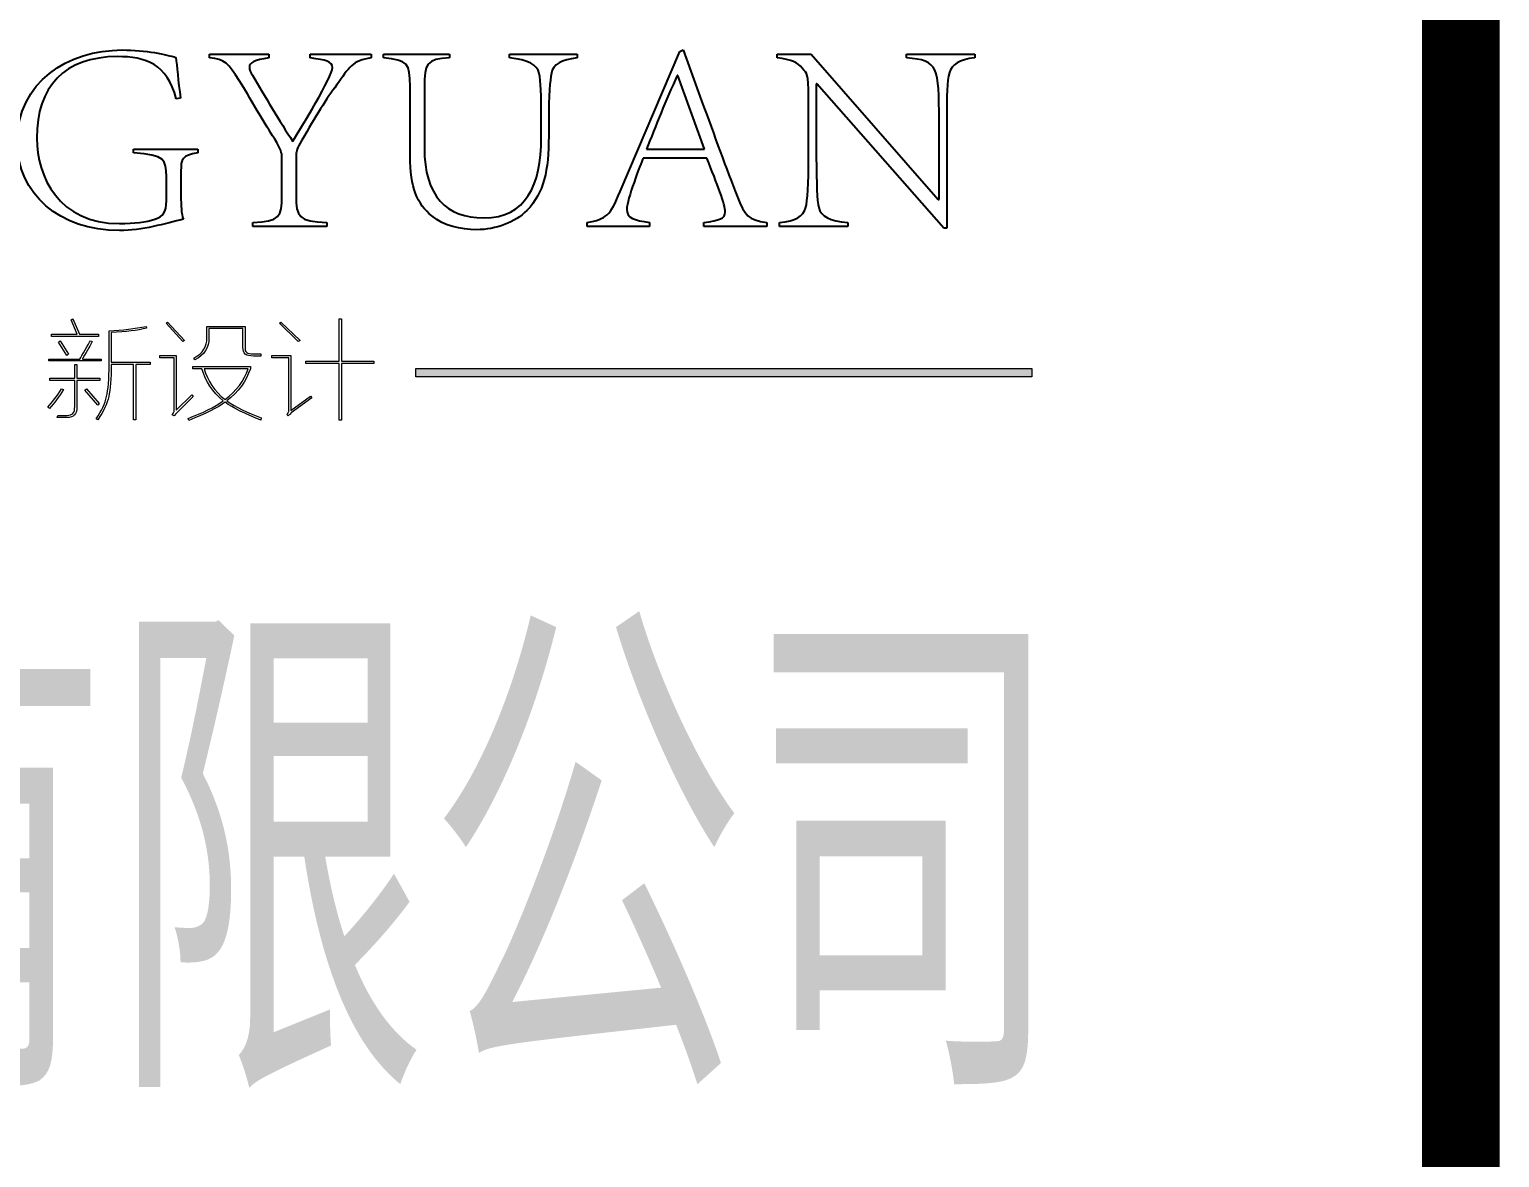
# Model space of a CAD drawing. Extents: x -191212 to 1245715665, y -234495 to 250873.
# Drawn here: x 210097 to 211988, y 196766 to 198217 of the extents above; entities that cross this region are included whole.
import ezdxf

# ---------------------------------------------------------------- set-up
doc = ezdxf.new("R2010")
doc.units = 0
doc.header["$LTSCALE"] = 500
doc.layers.get('0').update_dxf_attribs({"linetype": 'CONTINUOUS'})
doc.layers.add('TWT_TITLE', color=7, linetype='CONTINUOUS')
doc.layers.add('图层 1', color=7, linetype='CONTINUOUS')
doc.styles.add('-黑体', font='simhei.ttf', dxfattribs={"width": 0.8})

# ---------------------------------------------------------------- blocks, each defined once
blk = doc.blocks.new('vdab')
blk.add_hatch(color=256).paths.add_polyline_path([(578902.6, -399769.4), (580487.7, -399769.4), (580487.7, -399790.9), (578902.6, -399790.9)])
at = {"lineweight": 9}
for p, q in [((578015.7, -399644), (578020.2, -399641.8)), ((578031.4, -399681.1), (578015.7, -399644)), ((578020.2, -399641.8), (578037, -399681.1)), ((578260.2, -399653), (578263.6, -399649.7)), ((578263.6, -399649.7), (578307.3, -399696.8)), ((578551.8, -399653), (578555.2, -399649.7)), ((578555.2, -399649.7), (578604.5, -399696.8)), ((578705.5, -399641.8), (578711.1, -399641.8)), ((578705.5, -399750.6), (578705.5, -399641.8)), ((578711.1, -399641.8), (578711.1, -399750.6)), ((577965.3, -399686.7), (577965.3, -399681.1)), ((577965.3, -399681.1), (578031.4, -399681.1)), ((578086.4, -399686.7), (577965.3, -399686.7)), ((578037, -399681.1), (578086.4, -399681.1)), ((578086.4, -399681.1), (578086.4, -399686.7)), ((578302.8, -399700.1), (578260.2, -399653)), ((578600, -399700.1), (578551.8, -399653)), ((577983.2, -399701.2), (577987.7, -399697.9)), ((578004.5, -399736), (577983.2, -399701.2)), ((577987.7, -399697.9), (578009, -399732.7)), ((578307.3, -399696.8), (578302.8, -399700.1)), ((578604.5, -399696.8), (578600, -399700.1)), ((578009, -399732.7), (578004.5, -399736)), ((578619.1, -399756.2), (578619.1, -399750.6)), ((578619.1, -399750.6), (578705.5, -399750.6)), ((578705.5, -399756.2), (578619.1, -399756.2)), ((578705.5, -399902), (578705.5, -399756.2)), ((578711.1, -399750.6), (578794.1, -399750.6)), ((578794.1, -399756.2), (578711.1, -399756.2)), ((578711.1, -399756.2), (578711.1, -399902)), ((578794.1, -399750.6), (578794.1, -399756.2)), ((578050.5, -399824.6), (578055, -399821.3)), ((578084.1, -399863.9), (578050.5, -399824.6)), ((578055, -399821.3), (578087.5, -399859.4)), ((578087.5, -399859.4), (578084.1, -399863.9)), ((578711.1, -399902), (578705.5, -399902))]:
    blk.add_line(p, q, dxfattribs=at)
at = {"lineweight": 0}
for p, q in [((578902.6, -399769.4), (580487.7, -399769.4)), ((578902.6, -399790.9), (578902.6, -399769.4)), ((580487.7, -399790.9), (578902.6, -399790.9))]:
    blk.add_line(p, q, dxfattribs=at)
blk.add_lwpolyline([(573172.1, -388465.1), (581591, -388465.1), (581591, -468465.1), (573172.1, -468465.1)], close=True)
for points, knots in [([(578304.4, -399385.2), (578258.4, -399396.5), (578198.2, -399414.3), (578140.2, -399414.3), (577985.9, -399414.3), (577876.9, -399320.8), (577876.9, -399186.3), (577876.9, -399031.3), (578007.8, -398949.9), (578147.3, -398949.9), (578207.5, -398949.9), (578261.2, -398961.9), (578285.3, -398969)], [3, 3, 3, 3, 4, 4, 4, 5, 5, 5, 6, 6, 6, 7, 7, 7, 7]), ([(578286, -399075.2), (578262.7, -398986), (578207.5, -398966.9), (578134.5, -398966.9), (577998.6, -398966.9), (577927.1, -399045.5), (577927.1, -399176.4), (577927.1, -399275.5), (577983.8, -399396.5), (578140.2, -399396.5), (578177.7, -399396.5), (578209.6, -399392.3), (578230.8, -399385.2)], [9, 9, 9, 9, 10, 10, 10, 11, 11, 11, 12, 12, 12, 13, 13, 13, 13]), ([(578524.5, -398970.4), (578487, -398975.4), (578474.2, -398982.4), (578474.2, -398994.5), (578474.2, -399000.2), (578477, -399007.3), (578482, -399015)], [8, 8, 8, 8, 9, 9, 9, 10, 10, 10, 10]), ([(578586, -399184.9), (578607.3, -399150.2), (578688, -399017.1), (578688, -398995.2), (578688, -398980.3), (578671.7, -398975.4), (578630.7, -398970.4)], [11, 11, 11, 11, 12, 12, 12, 13, 13, 13, 13]), ([(578924.4, -399201.2), (578924.4, -399326.5), (578981.7, -399381.7), (579077.2, -399381.7), (579186.3, -399381.7), (579224.5, -399298.2), (579225.2, -399175)], [11, 11, 11, 11, 12, 12, 12, 13, 13, 13, 13]), ([(579487.7, -399228.1), (579480.6, -399241.5), (579445.3, -399337.1), (579445.3, -399359), (579445.3, -399383.1), (579464.3, -399387.3), (579504, -399393.7)], [3, 3, 3, 3, 4, 4, 4, 5, 5, 5, 5]), ([(579643.5, -399393.7), (579683.8, -399388.1), (579698.6, -399383.8), (579698.6, -399366.8), (579698.6, -399348.4), (579677.4, -399293.2), (579651.2, -399228.1)], [0, 0, 0, 0, 1, 1, 1, 2, 2, 2, 2]), ([(579188.4, -399362.6), (579157.2, -399393.7), (579108.4, -399412.1), (579058.9, -399412.1), (579017.1, -399412.1), (578976, -399402.9), (578943.5, -399376.7)], [1, 1, 1, 1, 2, 2, 2, 3, 3, 3, 3])]:
    blk.add_open_spline(points, degree=3, knots=knots)
for points in [[(578371.6, -398970.4), (578371.6, -398970.4), (578371.6, -398960.5), (578371.6, -398960.5)], [(578371.6, -398960.5), (578371.6, -398960.5), (578524.5, -398960.5), (578524.5, -398960.5)], [(578524.5, -398960.5), (578524.5, -398960.5), (578524.5, -398970.4), (578524.5, -398970.4)], [(578630.7, -398970.4), (578630.7, -398970.4), (578630.7, -398960.5), (578630.7, -398960.5)], [(578630.7, -398960.5), (578630.7, -398960.5), (578787.8, -398960.5), (578787.8, -398960.5)], [(578787.8, -398960.5), (578787.8, -398960.5), (578787.8, -398970.4), (578787.8, -398970.4)], [(578818.9, -398970.4), (578818.9, -398970.4), (578818.9, -398960.5), (578818.9, -398960.5)], [(578818.9, -398960.5), (578818.9, -398960.5), (578989.5, -398960.5), (578989.5, -398960.5)], [(578989.5, -398960.5), (578989.5, -398960.5), (578989.5, -398970.4), (578989.5, -398970.4)], [(579143.1, -398970.4), (579143.1, -398970.4), (579143.1, -398960.5), (579143.1, -398960.5)], [(579143.1, -398960.5), (579143.1, -398960.5), (579317.2, -398960.5), (579317.2, -398960.5)], [(579317.2, -398960.5), (579317.2, -398960.5), (579317.2, -398970.4), (579317.2, -398970.4)], [(579428.2, -399313.7), (579428.2, -399313.7), (579581.9, -398953.4), (579581.9, -398953.4)], [(579581.9, -398953.4), (579581.9, -398953.4), (579590.4, -398949.9), (579590.4, -398949.9)], [(579590.4, -398949.9), (579590.4, -398949.9), (579637.8, -399080.8), (579637.8, -399080.8)], [(579832.4, -398970.4), (579832.4, -398970.4), (579832.4, -398960.5), (579832.4, -398960.5)], [(579832.4, -398960.5), (579832.4, -398960.5), (579919.4, -398960.5), (579919.4, -398960.5)], [(579919.4, -398960.5), (579919.4, -398960.5), (580246.4, -399334.3), (580246.4, -399334.3)], [(580165.1, -398970.4), (580165.1, -398970.4), (580165.1, -398960.5), (580165.1, -398960.5)], [(580165.1, -398960.5), (580165.1, -398960.5), (580340.6, -398960.5), (580340.6, -398960.5)], [(580340.6, -398960.5), (580340.6, -398960.5), (580340.6, -398970.4), (580340.6, -398970.4)], [(578285.3, -398969), (578287.4, -398989.5), (578291, -399029.9), (578297.3, -399073.7)], [(578448, -399028.5), (578419.7, -398985.3), (578411.2, -398972.5), (578371.6, -398970.4)], [(578787.8, -398970.4), (578739, -398976.1), (578730.5, -398995.9), (578698.6, -399040.5)], [(578887.5, -399044), (578887.5, -398983.1), (578881.9, -398976.1), (578818.9, -398970.4)], [(578989.5, -398970.4), (578929.3, -398971.8), (578924.4, -398987.4), (578924.4, -399044)], [(579219.5, -399010.1), (579214.6, -398987.4), (579192.6, -398975.4), (579143.1, -398970.4)], [(579317.2, -398970.4), (579278.3, -398974.7), (579254.9, -398987.4), (579251.4, -399009.4)], [(579896.8, -398996.6), (579884.7, -398982.4), (579869.9, -398974.7), (579832.4, -398970.4)], [(579913.1, -399071.6), (579913.1, -399008.6), (579909.5, -399012.2), (579896.8, -398996.6)], [(580248.6, -399132.5), (580248.6, -398994.5), (580247.9, -398976.1), (580165.1, -398970.4)], [(580340.6, -398970.4), (580299.6, -398974), (580281.9, -398987.4), (580275.5, -399007.9)], [(578538.6, -399177.8), (578514.6, -399141.7), (578487.7, -399092.9), (578448, -399028.5)], [(578482, -399015), (578512.5, -399066), (578552.8, -399134.7), (578586, -399184.9)], [(578698.6, -399040.5), (578673.1, -399073.7), (578644.1, -399121.9), (578609.4, -399182.1)], [(578887.5, -399223.1), (578887.5, -399223.1), (578887.5, -399044), (578887.5, -399044)], [(578924.4, -399044), (578924.4, -399044), (578924.4, -399201.2), (578924.4, -399201.2)], [(579225.2, -399137.5), (579225.2, -399060.3), (579224.5, -399031.3), (579219.5, -399010.1)], [(579251.4, -399009.4), (579247.9, -399031.3), (579244.3, -399059.6), (579244.3, -399137.5)], [(579574.8, -399015.7), (579546.5, -399078.7), (579518.8, -399146), (579496.2, -399205.4)], [(579576.2, -399015.7), (579576.2, -399015.7), (579574.8, -399015.7), (579574.8, -399015.7)], [(579644.9, -399205.4), (579644.9, -399205.4), (579576.2, -399015.7), (579576.2, -399015.7)], [(579934.3, -399036.9), (579934.3, -399036.9), (579932.9, -399036.9), (579932.9, -399036.9)], [(579932.9, -399036.9), (579932.9, -399036.9), (579932.9, -399225.3), (579932.9, -399225.3)], [(580260.6, -399408.6), (580260.6, -399408.6), (579934.3, -399036.9), (579934.3, -399036.9)], [(580275.5, -399007.9), (580269.1, -399029.9), (580268.4, -399066), (580268.4, -399132.5)], [(578297.3, -399073.7), (578297.3, -399073.7), (578286, -399075.2), (578286, -399075.2)], [(579637.8, -399080.8), (579670.3, -399169.3), (579702.2, -399257.8), (579729.1, -399325.8)], [(579913.1, -399225.3), (579913.1, -399225.3), (579913.1, -399071.6), (579913.1, -399071.6)], [(579225.2, -399175), (579225.2, -399175), (579225.2, -399137.5), (579225.2, -399137.5)], [(579244.3, -399137.5), (579244.3, -399137.5), (579244.3, -399171.4), (579244.3, -399171.4)], [(580248.6, -399334.3), (580248.6, -399334.3), (580248.6, -399132.5), (580248.6, -399132.5)], [(580268.4, -399132.5), (580268.4, -399132.5), (580268.4, -399408.6), (580268.4, -399408.6)], [(578557.8, -399223.1), (578557.8, -399215.3), (578556.3, -399207.6), (578538.6, -399177.8)], [(578609.4, -399182.1), (578596, -399203.3), (578595.3, -399211.1), (578594.6, -399218.2)], [(579244.3, -399171.4), (579244.3, -399259.9), (579232.3, -399317.3), (579188.4, -399362.6)], [(578176.3, -399214.6), (578176.3, -399214.6), (578176.3, -399204.7), (578176.3, -399204.7)], [(578176.3, -399204.7), (578176.3, -399204.7), (578341.9, -399204.7), (578341.9, -399204.7)], [(578260.6, -399275.5), (578260.6, -399232.3), (578257, -399220.3), (578176.3, -399214.6)], [(578341.9, -399214.6), (578300.2, -399221), (578298.1, -399230.2), (578298.1, -399261.4)], [(578341.9, -399204.7), (578341.9, -399204.7), (578341.9, -399214.6), (578341.9, -399214.6)], [(578557.8, -399325.1), (578557.8, -399325.1), (578557.8, -399223.1), (578557.8, -399223.1)], [(578594.6, -399218.2), (578594.6, -399218.2), (578594.6, -399325.1), (578594.6, -399325.1)], [(578943.5, -399376.7), (578906.6, -399347), (578887.5, -399303.1), (578887.5, -399223.1)], [(579651.2, -399228.1), (579651.2, -399228.1), (579487.7, -399228.1), (579487.7, -399228.1)], [(579496.2, -399205.4), (579496.2, -399205.4), (579644.9, -399205.4), (579644.9, -399205.4)], [(579905.3, -399356.9), (579910.9, -399335.7), (579913.1, -399296.7), (579913.1, -399225.3)], [(579932.9, -399225.3), (579933.6, -399296.7), (579934.3, -399335.7), (579939.2, -399355.5)], [(578298.1, -399261.4), (578298.1, -399261.4), (578298.1, -399325.1), (578298.1, -399325.1)], [(578260.6, -399337.1), (578260.6, -399337.1), (578260.6, -399275.5), (578260.6, -399275.5)], [(578230.8, -399385.2), (578252, -399378.2), (578260.6, -399368.2), (578260.6, -399337.1)], [(578298.1, -399325.1), (578298.1, -399349.8), (578298.8, -399371.1), (578304.4, -399385.2)], [(578482.7, -399393.7), (578552.1, -399390.9), (578557.8, -399378.8), (578557.8, -399325.1)], [(578594.6, -399325.1), (578594.6, -399378.8), (578600.2, -399390.9), (578673.8, -399393.7)], [(579343.3, -399393.7), (579392.9, -399383.8), (579402.1, -399377.5), (579428.2, -399313.7)], [(579729.1, -399325.8), (579750.3, -399378.2), (579756, -399385.9), (579805.5, -399393.7)], [(580246.4, -399334.3), (580246.4, -399334.3), (580248.6, -399334.3), (580248.6, -399334.3)], [(579838, -399393.7), (579879.8, -399390.9), (579899.6, -399376.7), (579905.3, -399356.9)], [(579939.2, -399355.5), (579945.6, -399377.5), (579966.8, -399390.2), (580014.3, -399393.7)], [(578482.7, -399403.6), (578482.7, -399403.6), (578482.7, -399393.7), (578482.7, -399393.7)], [(578673.8, -399403.6), (578673.8, -399403.6), (578482.7, -399403.6), (578482.7, -399403.6)], [(578673.8, -399393.7), (578673.8, -399393.7), (578673.8, -399403.6), (578673.8, -399403.6)], [(579343.3, -399403.6), (579343.3, -399403.6), (579343.3, -399393.7), (579343.3, -399393.7)], [(579504, -399403.6), (579504, -399403.6), (579343.3, -399403.6), (579343.3, -399403.6)], [(579504, -399393.7), (579504, -399393.7), (579504, -399403.6), (579504, -399403.6)], [(579643.5, -399403.6), (579643.5, -399403.6), (579643.5, -399393.7), (579643.5, -399393.7)], [(579805.5, -399403.6), (579805.5, -399403.6), (579643.5, -399403.6), (579643.5, -399403.6)], [(579805.5, -399393.7), (579805.5, -399393.7), (579805.5, -399403.6), (579805.5, -399403.6)], [(579838, -399403.6), (579838, -399403.6), (579838, -399393.7), (579838, -399393.7)], [(580014.3, -399403.6), (580014.3, -399403.6), (579838, -399403.6), (579838, -399403.6)], [(580014.3, -399393.7), (580014.3, -399393.7), (580014.3, -399403.6), (580014.3, -399403.6)], [(580268.4, -399408.6), (580268.4, -399408.6), (580260.6, -399408.6), (580260.6, -399408.6)]]:
    blk.add_open_spline(points, degree=3)
at = {"lineweight": 9}
for points in [[(578113.3, -399672.1), (578147.7, -399670.6), (578179.5, -399666.9), (578208.6, -399660.9)], [(578113.3, -399758.5), (578113.3, -399758.5), (578113.3, -399672.1), (578113.3, -399672.1)], [(578209.7, -399665.4), (578186.6, -399671.4), (578156.3, -399675.1), (578118.9, -399676.6)], [(578118.9, -399676.6), (578118.9, -399676.6), (578118.9, -399752.8), (578118.9, -399752.8)], [(578208.6, -399660.9), (578208.6, -399660.9), (578209.7, -399665.4), (578209.7, -399665.4)], [(578364.5, -399660.9), (578364.5, -399660.9), (578463.2, -399660.9), (578463.2, -399660.9)], [(578364.5, -399691.2), (578364.5, -399691.2), (578364.5, -399660.9), (578364.5, -399660.9)], [(578457.6, -399666.5), (578457.6, -399666.5), (578370.1, -399666.5), (578370.1, -399666.5)], [(578370.1, -399666.5), (578370.1, -399666.5), (578370.1, -399691.2), (578370.1, -399691.2)], [(578457.6, -399714.7), (578457.6, -399714.7), (578457.6, -399666.5), (578457.6, -399666.5)], [(578463.2, -399660.9), (578463.2, -399660.9), (578463.2, -399714.7), (578463.2, -399714.7)], [(578038.2, -399745), (578040.4, -399740.5), (578044.9, -399732.7), (578051.6, -399721.4)], [(578069.6, -399700.1), (578065.8, -399707.6), (578057.9, -399721.8), (578046, -399742.7)], [(578051.6, -399721.4), (578058.3, -399709.5), (578062.8, -399701.6), (578065.1, -399697.9)], [(578065.1, -399697.9), (578065.1, -399697.9), (578069.6, -399700.1), (578069.6, -399700.1)], [(578330.9, -399742.7), (578354.8, -399729.3), (578366, -399712.1), (578364.5, -399691.2)], [(578370.1, -399691.2), (578370.9, -399714.3), (578358.9, -399733.1), (578334.2, -399747.3)], [(578484.5, -399737.1), (578465.8, -399737.9), (578456.9, -399730.4), (578457.6, -399714.7)], [(578463.2, -399714.7), (578461.7, -399726.7), (578468.8, -399732.3), (578484.5, -399731.5)], [(577958.5, -399745), (577958.5, -399745), (578038.2, -399745), (578038.2, -399745)], [(577958.5, -399749.5), (577958.5, -399749.5), (577958.5, -399745), (577958.5, -399745)], [(578093.1, -399749.5), (578093.1, -399749.5), (577958.5, -399749.5), (577958.5, -399749.5)], [(578024.7, -399794.3), (578024.7, -399794.3), (578024.7, -399758.5), (578024.7, -399758.5)], [(578024.7, -399758.5), (578024.7, -399758.5), (578030.3, -399758.5), (578030.3, -399758.5)], [(578030.3, -399758.5), (578030.3, -399758.5), (578030.3, -399794.3), (578030.3, -399794.3)], [(578046, -399742.7), (578045.3, -399743.5), (578044.9, -399744.3), (578044.9, -399745)], [(578044.9, -399745), (578044.9, -399745), (578093.1, -399745), (578093.1, -399745)], [(578093.1, -399745), (578093.1, -399745), (578093.1, -399749.5), (578093.1, -399749.5)], [(578106.6, -399841.4), (578111, -399824.3), (578113.3, -399796.6), (578113.3, -399758.5)], [(578118.9, -399758.5), (578118.9, -399795.8), (578116.7, -399823.5), (578112.2, -399841.4)], [(578118.9, -399752.8), (578118.9, -399752.8), (578218.7, -399752.8), (578218.7, -399752.8)], [(578176.1, -399758.5), (578176.1, -399758.5), (578118.9, -399758.5), (578118.9, -399758.5)], [(578176.1, -399900.9), (578176.1, -399900.9), (578176.1, -399758.5), (578176.1, -399758.5)], [(578218.7, -399758.5), (578218.7, -399758.5), (578181.7, -399758.5), (578181.7, -399758.5)], [(578181.7, -399758.5), (578181.7, -399758.5), (578181.7, -399900.9), (578181.7, -399900.9)], [(578218.7, -399752.8), (578218.7, -399752.8), (578218.7, -399758.5), (578218.7, -399758.5)], [(578243.4, -399741.6), (578243.4, -399741.6), (578243.4, -399736), (578243.4, -399736)], [(578243.4, -399736), (578243.4, -399736), (578286, -399736), (578286, -399736)], [(578280.4, -399741.6), (578280.4, -399741.6), (578243.4, -399741.6), (578243.4, -399741.6)], [(578280.4, -399879.6), (578280.4, -399879.6), (578280.4, -399741.6), (578280.4, -399741.6)], [(578286, -399736), (578286, -399736), (578286, -399876.2), (578286, -399876.2)], [(578334.2, -399747.3), (578334.2, -399747.3), (578330.9, -399742.7), (578330.9, -399742.7)], [(578484.5, -399731.5), (578484.5, -399731.5), (578503.6, -399731.5), (578503.6, -399731.5)], [(578503.6, -399737.1), (578503.6, -399737.1), (578484.5, -399737.1), (578484.5, -399737.1)], [(578503.6, -399731.5), (578503.6, -399731.5), (578503.6, -399737.1), (578503.6, -399737.1)], [(578531.6, -399736), (578531.6, -399736), (578581, -399736), (578581, -399736)], [(578531.6, -399741.6), (578531.6, -399741.6), (578531.6, -399736), (578531.6, -399736)], [(578575.4, -399741.6), (578575.4, -399741.6), (578531.6, -399741.6), (578531.6, -399741.6)], [(578575.4, -399879.6), (578575.4, -399879.6), (578575.4, -399741.6), (578575.4, -399741.6)], [(578581, -399736), (578581, -399736), (578581, -399877.3), (578581, -399877.3)], [(577960.8, -399794.3), (577960.8, -399794.3), (578024.7, -399794.3), (578024.7, -399794.3)], [(577960.8, -399800), (577960.8, -399800), (577960.8, -399794.3), (577960.8, -399794.3)], [(578024.7, -399800), (578024.7, -399800), (577960.8, -399800), (577960.8, -399800)], [(578024.7, -399867.2), (578024.7, -399867.2), (578024.7, -399800), (578024.7, -399800)], [(578030.3, -399794.3), (578030.3, -399794.3), (578089.7, -399794.3), (578089.7, -399794.3)], [(578089.7, -399800), (578089.7, -399800), (578030.3, -399800), (578030.3, -399800)], [(578030.3, -399800), (578030.3, -399800), (578030.3, -399867.2), (578030.3, -399867.2)], [(578089.7, -399794.3), (578089.7, -399794.3), (578089.7, -399800), (578089.7, -399800)], [(578328.6, -399769.7), (578328.6, -399769.7), (578328.6, -399764.1), (578328.6, -399764.1)], [(578328.6, -399764.1), (578328.6, -399764.1), (578476.7, -399764.1), (578476.7, -399764.1)], [(578352.2, -399769.7), (578352.2, -399769.7), (578328.6, -399769.7), (578328.6, -399769.7)], [(578407.1, -399852.7), (578379.5, -399829.5), (578361.2, -399801.8), (578352.2, -399769.7)], [(578357.8, -399769.7), (578366.8, -399801.1), (578384.7, -399827.6), (578411.6, -399849.3)], [(578471.1, -399769.7), (578471.1, -399769.7), (578357.8, -399769.7), (578357.8, -399769.7)], [(578411.6, -399849.3), (578440.8, -399826.8), (578460.6, -399800.3), (578471.1, -399769.7)], [(578476.7, -399769.7), (578466.2, -399801.8), (578446, -399829.5), (578416.1, -399852.7)], [(578476.7, -399764.1), (578476.7, -399764.1), (578476.7, -399769.7), (578476.7, -399769.7)], [(577955.2, -399868.4), (577967.1, -399856.4), (577979.1, -399840.7), (577991, -399821.3)], [(577995.5, -399823.5), (577984.3, -399842.2), (577972.4, -399858.3), (577959.7, -399871.7)], [(577991, -399821.3), (577991, -399821.3), (577995.5, -399823.5), (577995.5, -399823.5)], [(578286, -399876.2), (578286, -399876.2), (578326.4, -399837), (578326.4, -399837)], [(578326.4, -399837), (578326.4, -399837), (578329.8, -399841.4), (578329.8, -399841.4)], [(577959.7, -399871.7), (577959.7, -399871.7), (577955.2, -399868.4), (577955.2, -399868.4)], [(578030.3, -399867.2), (578031, -399886.7), (578022.5, -399896), (578004.5, -399895.3)], [(578004.5, -399889.7), (578018.7, -399890.4), (578025.4, -399882.9), (578024.7, -399867.2)], [(578079.7, -399898.6), (578093.8, -399878.4), (578102.8, -399859.4), (578106.6, -399841.4)], [(578112.2, -399841.4), (578108.4, -399859.4), (578099.1, -399879.2), (578084.1, -399900.9)], [(578329.8, -399841.4), (578329.8, -399841.4), (578287.2, -399882.9), (578287.2, -399882.9)], [(578316.3, -399897.5), (578354.4, -399883.3), (578384.7, -399868.4), (578407.1, -399852.7)], [(578411.6, -399856), (578392.9, -399869.5), (578361.9, -399885.2), (578318.5, -399903.1)], [(578503.6, -399902), (578463.2, -399886.3), (578432.5, -399871), (578411.6, -399856)], [(578416.1, -399852.7), (578439.3, -399868.4), (578468.8, -399882.9), (578504.7, -399896.4)], [(578581, -399877.3), (578581, -399877.3), (578631.5, -399840.3), (578631.5, -399840.3)], [(578634.8, -399844.8), (578634.8, -399844.8), (578582.1, -399882.9), (578582.1, -399882.9)], [(578631.5, -399840.3), (578631.5, -399840.3), (578634.8, -399844.8), (578634.8, -399844.8)], [(577979.8, -399895.3), (577979.8, -399895.3), (577981, -399889.7), (577981, -399889.7)], [(578004.5, -399895.3), (577996.3, -399895.3), (577988, -399895.3), (577979.8, -399895.3)], [(577981, -399889.7), (577989.2, -399889.7), (577997, -399889.7), (578004.5, -399889.7)], [(578084.1, -399900.9), (578084.1, -399900.9), (578079.7, -399898.6), (578079.7, -399898.6)], [(578181.7, -399900.9), (578181.7, -399900.9), (578176.1, -399900.9), (578176.1, -399900.9)], [(578275.9, -399888.5), (578278.9, -399883.3), (578280.4, -399880.3), (578280.4, -399879.6)], [(578280.4, -399890.8), (578280.4, -399890.8), (578275.9, -399888.5), (578275.9, -399888.5)], [(578287.2, -399882.9), (578284.9, -399885.9), (578282.6, -399888.5), (578280.4, -399890.8)], [(578318.5, -399903.1), (578318.5, -399903.1), (578316.3, -399897.5), (578316.3, -399897.5)], [(578504.7, -399896.4), (578504.7, -399896.4), (578503.6, -399902), (578503.6, -399902)], [(578570.9, -399887.4), (578573.9, -399883.7), (578575.4, -399881.1), (578575.4, -399879.6)], [(578574.3, -399890.8), (578574.3, -399890.8), (578570.9, -399887.4), (578570.9, -399887.4)], [(578579.8, -399886.3), (578577.6, -399887.8), (578575.7, -399889.3), (578574.3, -399890.8)], [(578582.1, -399882.9), (578581.4, -399883.7), (578580.6, -399884.8), (578579.8, -399886.3)]]:
    blk.add_open_spline(points, degree=3, dxfattribs=at)
at = {"layer": '图层 1', "lineweight": 0}
blk.add_line((580487.7, -399769.4), (580487.7, -399790.9), dxfattribs=at)
at = {"style": '-黑体', "width": 0.6}
blk.add_text('工程设计有限公司', height=1000, dxfattribs=at).set_placement((574022.6, -401510.6))

msp = doc.modelspace()

# ---------------------------------------------------------------- linework, layer by layer
at = {"layer": 'TWT_TITLE', "color": 4, "const_width": 100}
msp.add_lwpolyline([(156038.4, 163433.3), (211938.4, 163433.3), (211938.4, 203433.3), (156038.4, 203433.3)], close=True, dxfattribs=at)

# ---------------------------------------------------------------- block references
at = {"xscale": 0.5, "yscale": 0.5, "zscale": 0.5}
msp.add_blockref('vdab', (-78857.1, 397665.9), dxfattribs=at)

doc.saveas('drawing.dxf')
